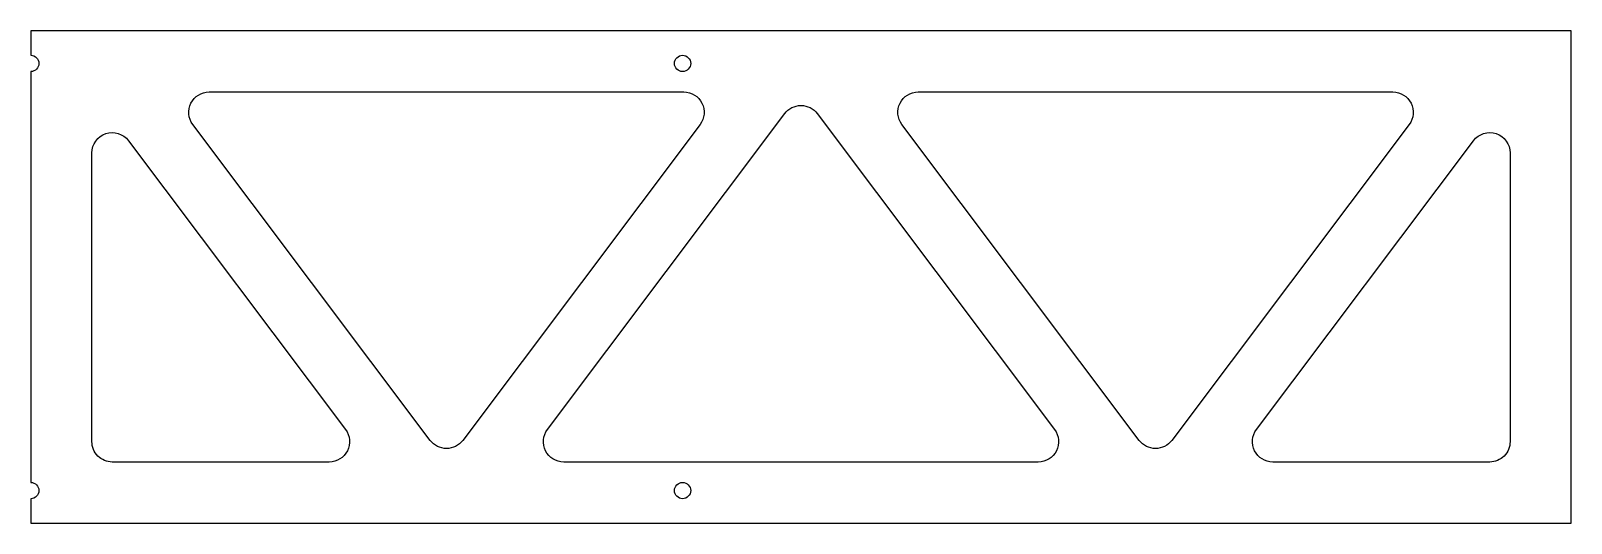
# Model space of a CAD drawing. Header units: inches. Extents: x 0 to 9.45, y -3.02 to 0.
import ezdxf

# ---------------------------------------------------------------- set-up
doc = ezdxf.new("R2010")
doc.units = ezdxf.units.IN
doc.header["$MEASUREMENT"] = 0

msp = doc.modelspace()

# ---------------------------------------------------------------- linework, layer by layer
for points in [[(9.4539, -3.02), (9.4539, 0), (0, 0), (0, -0.15, -1), (0, -0.25), (0, -2.77, -1), (0, -2.87), (0, -3.02)], [(4.1073, -0.5751), (2.6509, -2.5121, -0.499245), (2.4511, -2.5121), (0.9946, -0.5751, -0.618451), (1.0946, -0.375), (4.0074, -0.375, -0.618451)], [(8.4592, -0.5751), (7.0028, -2.5121, -0.499245), (6.803, -2.5121), (5.3466, -0.5751, -0.618451), (5.4465, -0.375), (8.3593, -0.375, -0.618451)], [(4.8268, -0.5079), (6.2832, -2.4449, -0.618451), (6.1833, -2.645), (3.2705, -2.645, -0.618451), (3.1706, -2.4449), (4.627, -0.5079, -0.499245)], [(0.375, -2.52), (0.375, -0.7492, -0.720301), (0.5999, -0.6741), (1.9313, -2.4449, -0.618451), (1.8314, -2.645), (0.5, -2.645, -0.414214)], [(7.5225, -2.4449), (8.8539, -0.6741, -0.720301), (9.0789, -0.7492), (9.0789, -2.52, -0.414214), (8.9539, -2.645), (7.6224, -2.645, -0.618451)]]:
    msp.add_lwpolyline(points, format="xyb", close=True)
for centre in [(4, -0.2), (4, -2.82)]:
    msp.add_circle(centre, 0.05)

doc.saveas('drawing.dxf')
